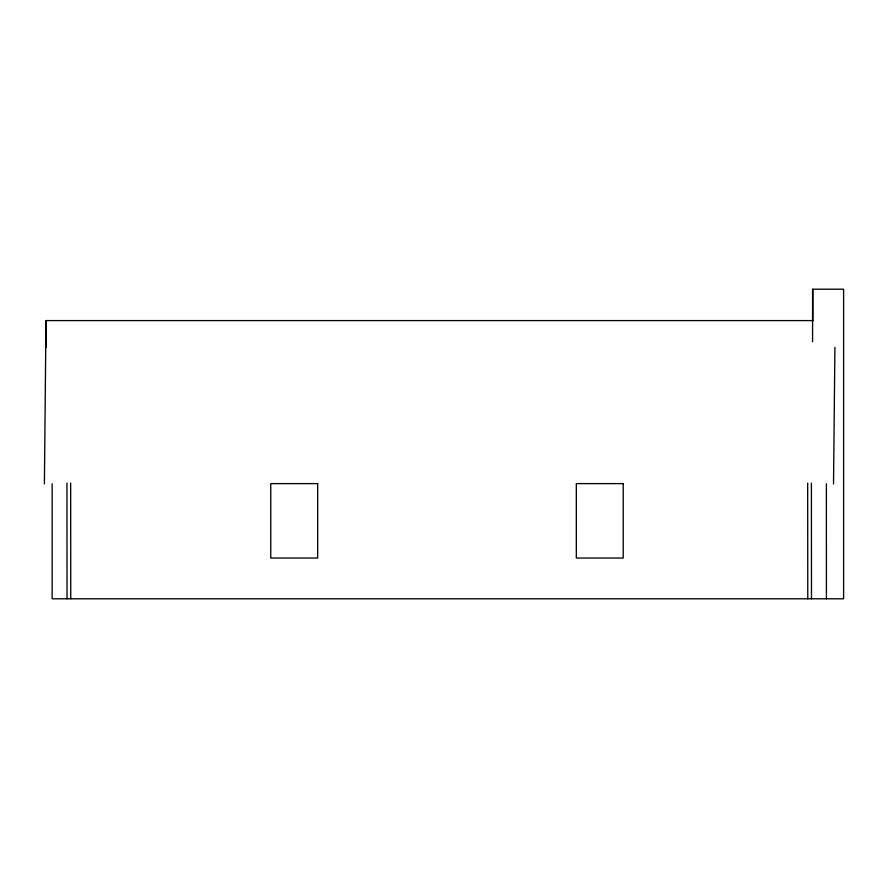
<?xml version="1.0" encoding="UTF-8"?>
<svg xmlns="http://www.w3.org/2000/svg" width="888" height="888" viewBox="0 0 888 888"><rect width="100%" height="100%" fill="white"/><g stroke="black" fill="none" stroke-linecap="round" stroke-linejoin="round"><path stroke-width="1.33" d="M812.931 320.59L45.987 320.59L44.4 483.96M833.521 483.96L834.92 347.352M46.187 347.352L45.987 320.59M826.384 483.716L826.406 598.79M812.875 289.211L812.875 321.001M812.576 341.725L812.576 289.211L843.6 289.211L843.6 598.79L52.148 598.79L52.148 483.716M811.399 483.083L811.488 598.79M807.68 483.083L807.769 598.79M70.663 483.083L70.751 598.79M66.944 483.083L67.033 598.79M317.66 483.605L270.762 483.605L270.762 558.053L317.66 558.053L317.66 483.605M623.221 483.605L576.323 483.605L576.323 558.053L623.221 558.053L623.221 483.605"/></g></svg>
